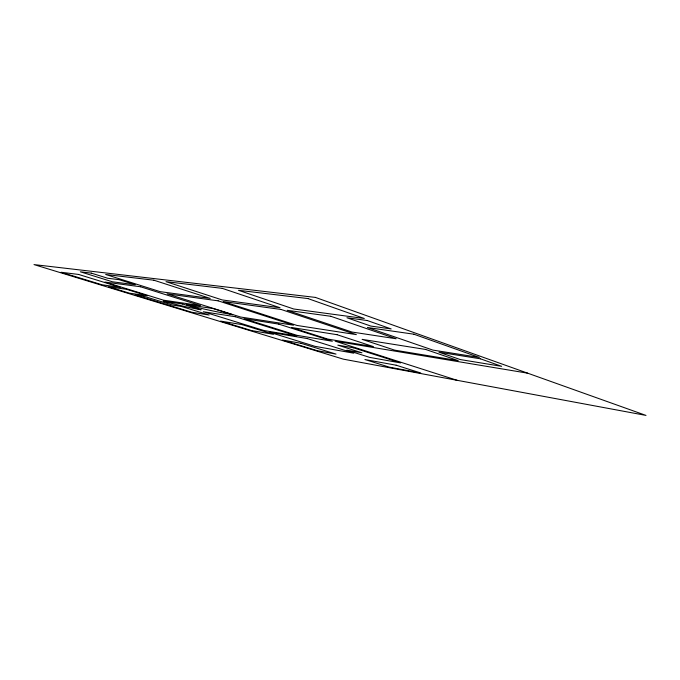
<?xml version="1.0" encoding="UTF-8"?>
<svg xmlns="http://www.w3.org/2000/svg" width="680" height="680" viewBox="0 0 680 680"><rect width="100%" height="100%" fill="white"/><g stroke="black" fill="none" stroke-linecap="round" stroke-linejoin="round"><path stroke-width="1.02" d="M527.637 373.167L335.172 341.173L457.062 380.29M315.409 297.406L34 264.588L343.281 359.142L646 415.412L315.409 297.406M153.901 280.211L105.68 274.474L160.148 291.644L210.231 298.426L153.901 280.211M222.25 288.354L166.005 281.656L222.199 299.94L280.067 307.76L222.25 288.354M307.921 298.562L238.476 290.292L293.692 308.992L364.301 318.486L307.921 298.562M91.247 273.113L80.342 271.804L112.463 281.8L135.294 284.767L119.153 279.684L107.669 278.248L91.247 273.113M78.608 274.448L61.166 272.272L102.127 284.818L120.232 287.291L78.608 274.448M140.471 286.748L104.933 282.064L163.489 300.169L200.541 305.626L140.471 286.748M367.268 320.526L346.945 317.755L370.787 326.06L391.178 328.95L367.268 320.526M218.135 300.832L167.084 293.837L240.584 317.016L293.497 325.201L218.135 300.832M281.154 309.476L223.236 301.537L297.024 325.457L356.363 334.628L281.154 309.476M330.786 316.285L287.19 310.31L351.968 332.036L396.134 338.759L330.786 316.285M126.42 289.28L108.664 286.815L129.404 293.165L147.441 295.774L126.42 289.28M413.882 334.203L367.447 327.505L432.897 350.098L479.358 357.459L413.882 334.203M143.454 296.14L135.158 294.925L191.692 312.239L209.143 315.01L181.254 306.408L172.567 305.082L143.454 296.14M182.631 304.011L163.268 301.129C175.755 304.649 188.377 307.522 201.161 309.774L182.631 304.011M213.197 308.567L186.549 304.598C201.739 308.848 217.175 312.001 232.722 314.721L213.197 308.567M235.323 316.727L203.362 311.754L263.95 330.514L296.76 336.022L235.323 316.727M278.774 324.105L244.06 318.673L297.015 335.35L332.341 341.241L278.774 324.105M337.017 334.688L291.686 327.513L327.76 339.082L373.456 346.63L337.017 334.688M425.671 349.46L362.117 339.363L394.578 350.124L458.218 360.629L425.671 349.46M480.386 358.802L438.94 352.189L460.275 359.558L501.627 366.325L480.386 358.802M242.199 324.64L220.55 321.079L251.524 330.556L273.462 334.305L242.199 324.64M307.462 338.606L269.229 332.154L315.036 346.341L353.745 353.183L307.462 338.606M353.396 347.786L337.815 345.134L361.938 352.801L346.834 350.166L369.793 357.408L400.613 362.907L353.396 347.786M301.027 343.298L282.455 340.034L317.279 350.693L336.03 354.101L301.027 343.298M396.168 365.211L364.897 359.524L389.394 367.166L420.733 372.98L396.168 365.211"/></g></svg>
